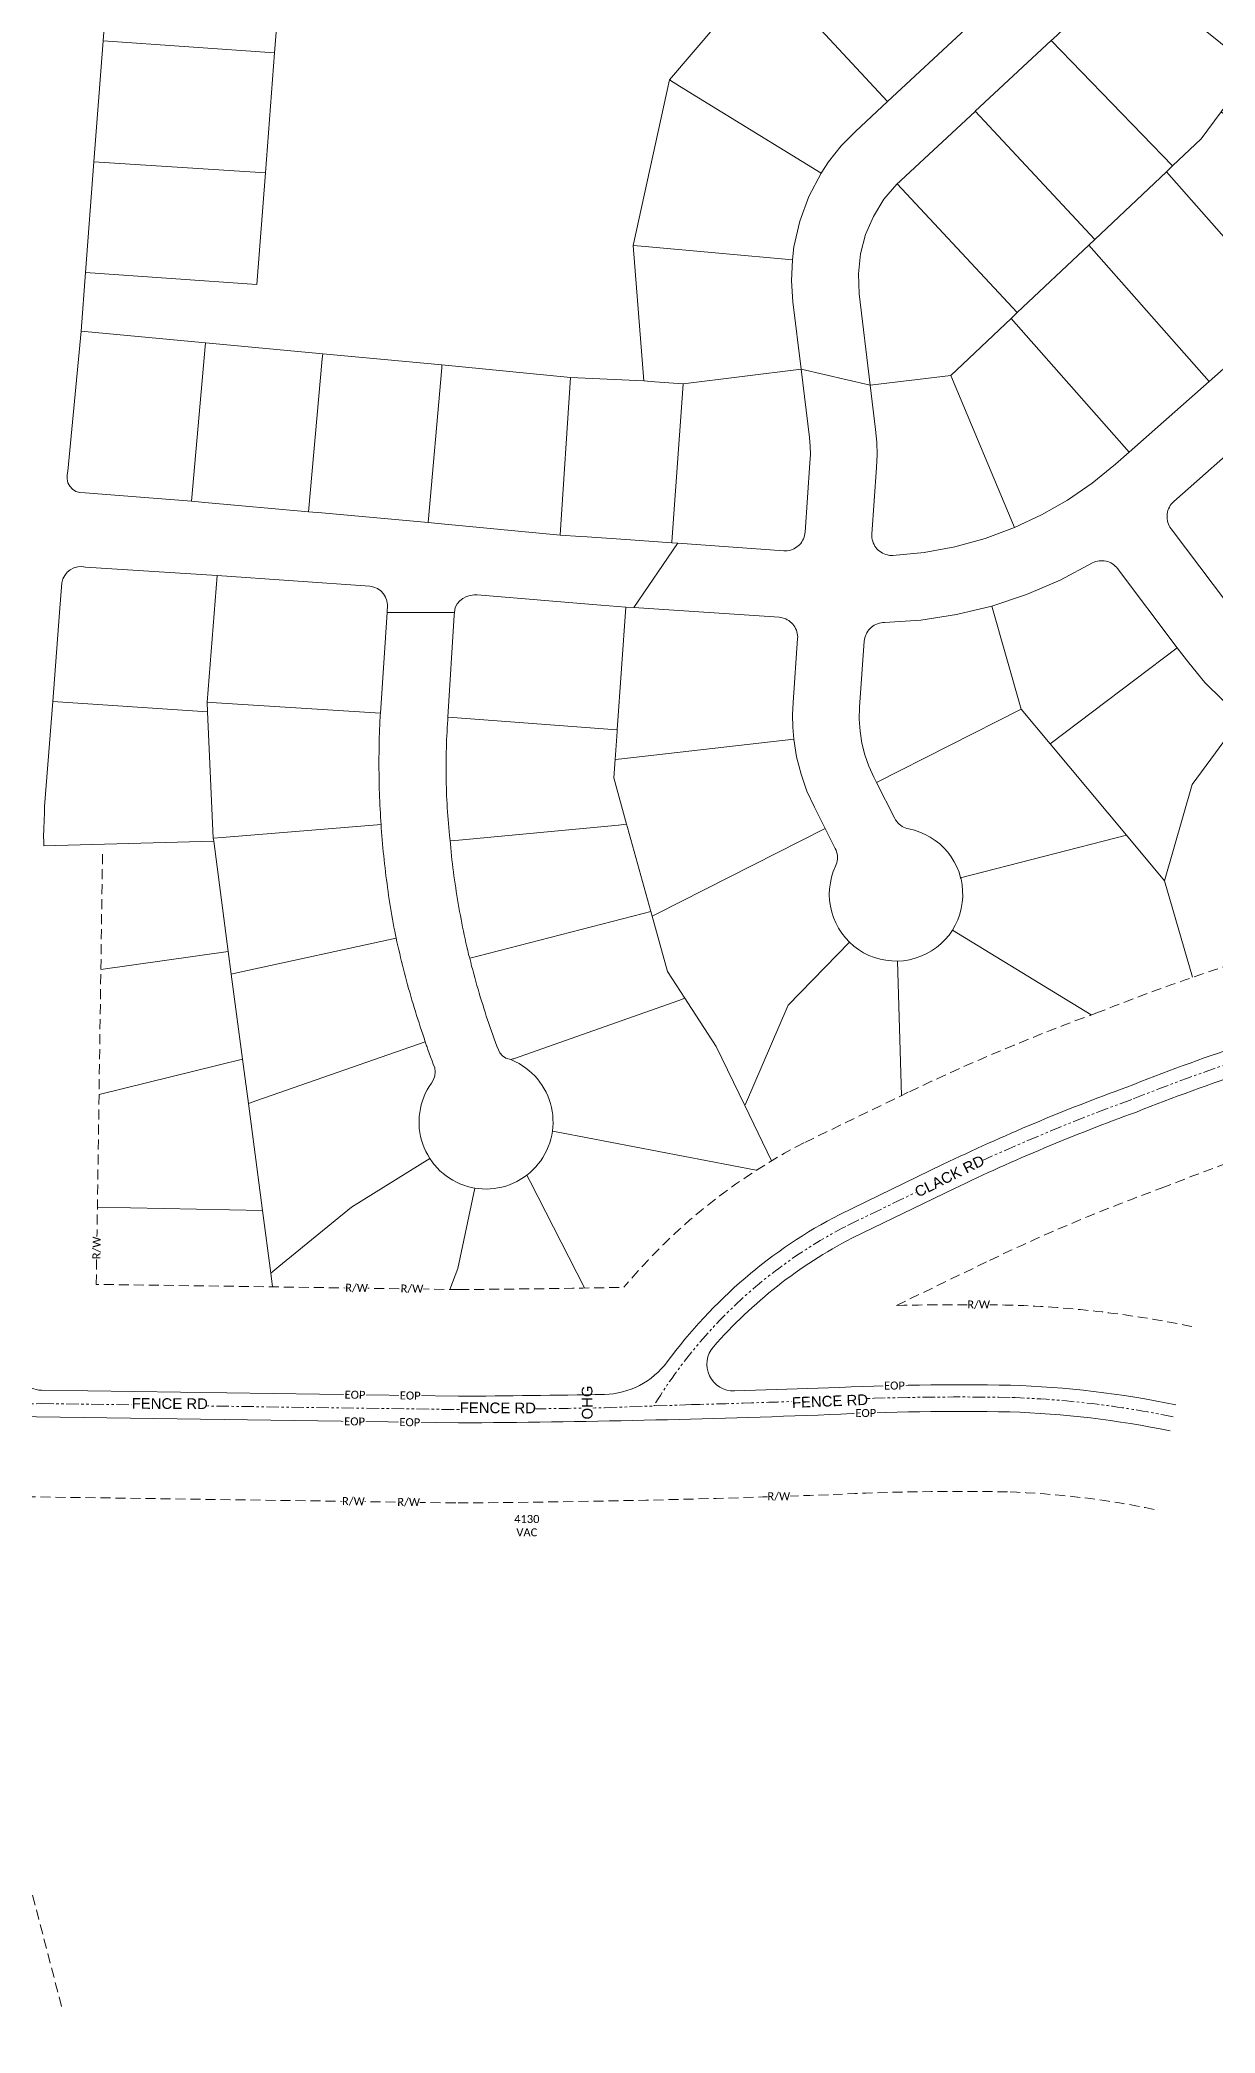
# Model space of a CAD drawing. Header units: inches. Extents: x 2378083 to 2398295, y 1463180 to 1483392.
# Drawn here: x 2387677 to 2388558, y 1468937 to 1470431 of the extents above; entities that cross this region are included whole.
import ezdxf

# ---------------------------------------------------------------- set-up
doc = ezdxf.new("R2010")
doc.units = ezdxf.units.IN
doc.header["$MEASUREMENT"] = 0
doc.linetypes.add('DASHED', pattern=[0.75, 0.5, -0.25])
doc.linetypes.add('PHANTOM2', pattern=[1.25, 0.625, -0.125, 0.125, -0.125, 0.125, -0.125])
for name, color, linetype in [('ADDRESS', 6, 'Continuous'), ('CENTER LINE', 6, 'PHANTOM2'), ('EOP', 6, 'Continuous'), ('LINE LABELS', 7, 'Continuous'), ('sc_greenville', 7, 'Continuous'), ('STREET NAMES', 250, 'Continuous')]:
    doc.layers.add(name, color=color, linetype=linetype)
doc.layers.add('ROW', color=3, linetype='DASHED', lineweight=35)
doc.styles.add('Legend', font='calibri.ttf')
doc.styles.add('PROPOSED', font='calibri.ttf')
doc.styles.get("Standard").update_dxf_attribs({"font": 'arial.ttf'})

msp = doc.modelspace()

# ---------------------------------------------------------------- linework, layer by layer
at = {"layer": 'EOP', "color": 6, "lineweight": 0}
for points in [[(2389310.2, 1470388.5, -0.047689), (2389247.6, 1470237.6, -0.026202), (2389137.8, 1470030, -0.027049), (2389080.9, 1469948.1, -0.02934), (2389012.8, 1469870, -0.020853), (2388959.8, 1469822.4, -0.069912), (2388849, 1469761.6), (2388808.1, 1469747.1), (2388662.3, 1469703.4, 0.02772), (2388491.5, 1469646.1, 0.024718), (2388353.8, 1469588.2), (2388276.3, 1469550.7, 0.114741), (2388147, 1469440.1, -0.233285), (2388099.9, 1469415.7, -0.003004), (2387990.7, 1469414.3), (2387678, 1469418.8, -0.414214), (2387658.3, 1469439.1), (2387663.8, 1469821.8)], [(2388528.1, 1469407.9, 0.042735), (2388404.2, 1469422.6, 0.016772), (2388267.9, 1469420.5), (2388197.4, 1469418.3, -0.655444), (2388181.7, 1469451.4, -0.09341), (2388285.3, 1469532.8), (2388362.4, 1469570.2, -0.024764), (2388498.6, 1469627.4, -0.027804), (2388667.9, 1469684.2), (2388814.3, 1469728.1), (2388855.9, 1469742.8, 0.070282), (2388972.2, 1469806.7, 0.021053), (2389026.9, 1469855.8, 0.029395), (2389096.7, 1469935.8, 0.02708), (2389154.9, 1470019.6, 0.026157), (2389265.5, 1470228.7, 0.047508), (2389329.3, 1470382.5, 0.088808)], [(2387635.1, 1468941.5), (2387564.6, 1469213, -0.021182), (2387531.2, 1469377.5, -0.465624), (2387551.2, 1469400.6), (2387990.7, 1469394.3, 0.007638), (2388268.8, 1469400.5, -0.016767), (2388403.7, 1469402.6, -0.042684), (2388524, 1469388.3)]]:
    msp.add_lwpolyline(points, format="xyb", dxfattribs=at)
at = {"layer": 'ROW', "color": 3, "linetype": 'DASHED', "lineweight": 0, "ltscale": 15}
for points in [[(2389270.2, 1470541.4, -0.090219), (2389252.9, 1470406.3, -0.04828), (2389193.9, 1470264.4, -0.026344), (2389086.5, 1470061.1, -0.026949), (2389033.5, 1469984.8, -0.029159), (2388970.5, 1469912.5, -0.020184), (2388922.8, 1469869.6, -0.068618), (2388828.3, 1469817.9), (2388789.4, 1469804.1), (2388645.8, 1469761.1, 0.027481), (2388470.2, 1469702.2, 0.02459), (2388327.7, 1469642.2), (2388249.4, 1469604.3, 0.100252), (2388114.6, 1469496, -0.003432), (2387991, 1469494.3), (2387719.1, 1469498.2), (2387723.8, 1469821)], [(2388540.2, 1469466.6, 0.042875), (2388405.7, 1469482.6, 0.010387), (2388318.8, 1469482.4), (2388388.5, 1469516.1, -0.024907), (2388520, 1469571.3, -0.028065), (2388684.4, 1469626.5), (2388833, 1469671), (2388876.5, 1469686.5, 0.071248), (2389009.2, 1469759.5, 0.021593), (2389069.3, 1469813.3, 0.029545), (2389144.2, 1469899, 0.027167), (2389206.2, 1469988.5, 0.026028), (2389319.3, 1470202, 0.047007)], [(2387693.1, 1468956.6), (2387622.7, 1469227.8, -0.014934), (2387598.5, 1469339.9), (2387990.4, 1469334.3, 0.007665), (2388271.4, 1469340.6, -0.016751), (2388402.1, 1469342.6, -0.042515), (2388511.9, 1469329.5)]]:
    msp.add_lwpolyline(points, format="xyb", dxfattribs=at)
at = {"layer": 'ROW', "color": 6, "lineweight": 50}
msp.add_circle((2388188.9, 1473286.1), 10106.2, dxfattribs=at)
at = {"layer": 'sc_greenville', "lineweight": 0}
for points in [[(2388370.8, 1470439.6), (2388312.2, 1470385.1), (2388225.3, 1470478.6), (2388219.6, 1470484.7), (2388278.1, 1470539.3), (2388284, 1470532.9), (2388370.8, 1470439.6)], [(2387859.6, 1470508.9), (2387852.8, 1470421.5), (2387724.3, 1470430.7), (2387731, 1470518.8), (2387859.6, 1470508.9)], [(2388312.2, 1470385.1), (2388288, 1470362.7), (2388277.4, 1470351.8), (2388268, 1470339.8), (2388262.4, 1470331.4), (2388156.2, 1470396.7), (2388148.6, 1470401.3), (2388219.6, 1470484.7), (2388225.3, 1470478.6), (2388312.2, 1470385.1)], [(2388585.9, 1470409.6), (2388562.1, 1470377.3), (2388547.3, 1470357.2), (2388525.7, 1470336.8), (2388434.8, 1470430.9), (2388436.3, 1470432.2), (2388458.5, 1470452.8), (2388474.8, 1470469.2), (2388490, 1470486.6), (2388490.1, 1470486.9), (2388585.9, 1470409.6)], [(2387852.8, 1470421.5), (2387845.9, 1470331.6), (2387717.3, 1470340), (2387724.3, 1470430.7), (2387852.8, 1470421.5)], [(2388525.7, 1470336.8), (2388521.2, 1470332.3), (2388467.4, 1470281.7), (2388377.9, 1470377.9), (2388434.8, 1470430.9), (2388525.7, 1470336.8)], [(2388262.4, 1470331.4), (2388253.2, 1470313.9), (2388246.3, 1470295.4), (2388242, 1470276.1), (2388240.8, 1470266.3), (2388130.4, 1470276.3), (2388121.5, 1470277.1), (2388148.6, 1470401.3), (2388156.2, 1470396.7), (2388262.4, 1470331.4)], [(2388467.4, 1470281.7), (2388463, 1470277.4), (2388409.3, 1470226.8), (2388319.4, 1470323.4), (2388321.3, 1470325.2), (2388322.1, 1470326), (2388377.7, 1470377.7), (2388377.9, 1470377.9), (2388467.4, 1470281.7)], [(2388673.5, 1470300.2), (2388659.4, 1470279.8), (2388646, 1470262.1), (2388631.3, 1470245.5), (2388615.3, 1470230.1), (2388613.1, 1470228.2), (2388521.2, 1470332.3), (2388525.7, 1470336.8), (2388547.3, 1470357.2), (2388562.1, 1470377.3), (2388562.3, 1470377.1), (2388673.5, 1470300.2)], [(2387845.9, 1470331.6), (2387839.4, 1470247.8), (2387711, 1470256.8), (2387717.3, 1470340), (2387845.9, 1470331.6)], [(2388613.1, 1470228.2), (2388553.2, 1470175.3), (2388463, 1470277.4), (2388467.4, 1470281.7), (2388521.2, 1470332.3), (2388613.1, 1470228.2)], [(2388409.3, 1470226.8), (2388404.7, 1470222.4), (2388359.5, 1470179.7), (2388299.2, 1470172.5), (2388290.9, 1470240.9), (2388290.3, 1470255.9), (2388291.8, 1470270.8), (2388295.6, 1470285.3), (2388301.5, 1470299), (2388309.4, 1470311.8), (2388319.2, 1470323.2), (2388319.4, 1470323.4), (2388409.3, 1470226.8)], [(2388240.8, 1470266.3), (2388240.2, 1470250.6), (2388241.2, 1470234.9), (2388247.4, 1470184.5), (2388159, 1470173.5), (2388158.7, 1470173.5), (2388137.7, 1470175), (2388129.5, 1470175.6), (2388121.5, 1470277.1), (2388130.4, 1470276.3), (2388240.8, 1470266.3)], [(2388553.2, 1470175.3), (2388493.2, 1470122.3), (2388404.7, 1470222.4), (2388409.3, 1470226.8), (2388463, 1470277.4), (2388553.2, 1470175.3)], [(2388493.2, 1470122.3), (2388482.9, 1470113.2), (2388465.5, 1470099), (2388447, 1470086.3), (2388427.5, 1470075.2), (2388407.2, 1470065.7), (2388359.5, 1470179.7), (2388404.7, 1470222.4), (2388493.2, 1470122.3)], [(2387800.9, 1470204.2), (2387790.5, 1470085.4), (2387710.7, 1470091.8), (2387706.8, 1470091.9), (2387703.9, 1470092.8), (2387701.4, 1470094.5), (2387699.4, 1470096.6), (2387697.9, 1470099.3), (2387697.2, 1470102.2), (2387697.2, 1470105.2), (2387697.9, 1470107.9), (2387707.7, 1470212.9), (2387800.9, 1470204.2)], [(2387800.5, 1470084.5), (2387790.5, 1470085.4), (2387800.9, 1470204.2), (2387888.8, 1470196), (2387888.5, 1470192.3), (2387878.2, 1470077.5), (2387800.5, 1470084.5)], [(2387888.2, 1470076.6), (2387878.2, 1470077.5), (2387888.5, 1470192.3), (2387888.8, 1470196), (2387978.2, 1470187.6), (2387978, 1470185.5), (2387967.9, 1470069.4), (2387888.2, 1470076.6)], [(2388074.6, 1470178.1), (2388066.7, 1470060.3), (2388066.7, 1470060), (2387977.9, 1470068.4), (2387967.9, 1470069.4), (2387978, 1470185.5), (2387978.2, 1470187.6), (2388074.6, 1470178.1)], [(2388129.5, 1470175.6), (2388137.7, 1470175), (2388158.7, 1470173.5), (2388159, 1470173.5), (2388159, 1470173.1), (2388150.5, 1470054.9), (2388150.4, 1470054.2), (2388119.6, 1470056.4), (2388086.9, 1470058.6), (2388081.9, 1470059), (2388066.7, 1470060), (2388066.7, 1470060.3), (2388074.6, 1470178.1), (2388129.5, 1470175.6)], [(2388237, 1470048.3), (2388235.7, 1470048.3), (2388234.3, 1470048.3), (2388154.9, 1470053.9), (2388150.4, 1470054.2), (2388150.5, 1470054.9), (2388159, 1470173.1), (2388159, 1470173.5), (2388247.4, 1470184.5), (2388253.6, 1470133.1), (2388254.1, 1470126.8), (2388254.3, 1470120.5), (2388254, 1470114.2), (2388250.4, 1470062.2), (2388250.2, 1470060.9), (2388250, 1470059.6), (2388249.6, 1470058.4), (2388249.1, 1470057.1), (2388248.5, 1470056), (2388247.8, 1470054.9), (2388247.1, 1470053.8), (2388246.2, 1470052.8), (2388245.2, 1470051.9), (2388244.2, 1470051.1), (2388243.1, 1470050.4), (2388242, 1470049.8), (2388240.8, 1470049.2), (2388239.5, 1470048.8), (2388238.3, 1470048.5), (2388237, 1470048.3)], [(2388407.2, 1470065.7), (2388385.2, 1470057.5), (2388362.6, 1470051.3), (2388339.5, 1470047), (2388316.2, 1470044.8), (2388314.8, 1470044.7), (2388313.5, 1470044.8), (2388312.2, 1470045.1), (2388310.9, 1470045.4), (2388309.6, 1470045.9), (2388308.4, 1470046.4), (2388307.3, 1470047.1), (2388306.2, 1470047.9), (2388305.1, 1470048.7), (2388304.2, 1470049.7), (2388303.4, 1470050.7), (2388302.6, 1470051.8), (2388302, 1470053), (2388301.4, 1470054.2), (2388301, 1470055.5), (2388300.6, 1470056.8), (2388300.4, 1470058.1), (2388300.4, 1470059.5), (2388300.4, 1470060.8), (2388303.9, 1470110.6), (2388304.3, 1470120.1), (2388304.1, 1470129.6), (2388303.2, 1470139.1), (2388299.2, 1470172.5), (2388359.5, 1470179.7), (2388407.2, 1470065.7)], [(2387809.6, 1470029.6), (2387802.3, 1469934.8), (2387802.5, 1469927.6), (2387686.5, 1469935.2), (2387691.6, 1470001.9), (2387693.4, 1470024.2), (2387694.1, 1470027.1), (2387695.5, 1470029.7), (2387697.3, 1470032.1), (2387699.6, 1470034), (2387702.3, 1470035.4), (2387705.2, 1470036.2), (2387708.1, 1470036.4), (2387711.1, 1470036), (2387809.6, 1470029.6)], [(2387937, 1470001.9), (2387932, 1469926.4), (2387809.2, 1469934.3), (2387802.3, 1469934.8), (2387809.6, 1470029.6), (2387924.1, 1470021.6), (2387927.1, 1470021), (2387929.8, 1470019.9), (2387932.3, 1470018.2), (2387934.3, 1470016), (2387935.9, 1470013.4), (2387936.9, 1470010.6), (2387937.3, 1470007.6), (2387937, 1470001.9)], [(2388529.3, 1469975.5), (2388434, 1469903.6), (2388412.3, 1469929.6), (2388390.3, 1470006.8), (2388416.3, 1470015.5), (2388441.5, 1470026.3), (2388465.7, 1470039.2), (2388466.9, 1470039.7), (2388468.1, 1470040.2), (2388469.4, 1470040.5), (2388470.7, 1470040.7), (2388472, 1470040.8), (2388473.3, 1470040.8), (2388474.6, 1470040.7), (2388475.9, 1470040.4), (2388477.2, 1470040.1), (2388478.4, 1470039.6), (2388479.6, 1470039.1), (2388480.7, 1470038.4), (2388481.8, 1470037.7), (2388482.8, 1470036.8), (2388483.7, 1470035.9), (2388484.5, 1470034.9), (2388529.3, 1469975.5)], [(2387987.4, 1470000), (2387987.5, 1470001.9), (2387988.1, 1470005.8), (2387989.6, 1470008.4), (2387991.6, 1470010.7), (2387993.9, 1470012.5), (2387996.6, 1470013.9), (2387999.4, 1470014.8), (2388002.4, 1470015.2), (2388004.5, 1470015.1), (2388097.3, 1470007.4), (2388116.1, 1470006), (2388109.6, 1469914), (2388102.6, 1469914.6), (2387989.6, 1469923.1), (2387982.7, 1469923.6), (2387987.4, 1470000)], [(2387984.3, 1469830.7), (2387984.5, 1469828.4), (2387984.8, 1469825.4), (2387985.1, 1469822.4), (2387985.4, 1469819.4), (2387985.7, 1469816.4), (2387986.1, 1469813.5), (2387986.4, 1469810.5), (2387986.8, 1469807.5), (2387987.2, 1469804.5), (2387987.6, 1469801.6), (2387988, 1469798.6), (2387988.5, 1469795.6), (2387988.9, 1469792.7), (2387989.4, 1469789.7), (2387989.9, 1469786.7), (2387990.4, 1469783.8), (2387990.9, 1469780.8), (2387991.4, 1469777.9), (2387992, 1469774.9), (2387992.5, 1469772), (2387993.1, 1469769), (2387993.7, 1469766.1), (2387994.3, 1469763.1), (2387994.9, 1469760.2), (2387995.5, 1469757.3), (2387996.2, 1469754.4), (2387996.9, 1469751.4), (2387997.5, 1469748.5), (2387998.2, 1469745.6), (2387999, 1469742.7), (2387999.7, 1469739.8), (2388000.4, 1469736.9), (2388001.2, 1469734), (2388002, 1469731.1), (2388002.7, 1469728.2), (2388003.5, 1469725.3), (2388004.4, 1469722.4), (2388005.2, 1469719.5), (2388006, 1469716.6), (2388006.9, 1469713.7), (2388007.8, 1469710.9), (2388008.7, 1469708), (2388009.6, 1469705.2), (2388010.5, 1469702.3), (2388011.4, 1469699.4), (2388012.4, 1469696.6), (2388013.3, 1469693.8), (2388014.3, 1469690.9), (2388015.3, 1469688.1), (2388016.3, 1469685.3), (2388017.3, 1469682.4), (2388018.4, 1469679.6), (2388019.4, 1469676.8), (2388020.5, 1469674), (2388021.6, 1469671.9), (2388023.5, 1469669.6), (2388026, 1469667.9), (2388029.7, 1469666.7), (2388033.3, 1469665.1), (2388036, 1469663.7), (2388038.5, 1469662.1), (2388041, 1469660.4), (2388043.4, 1469658.6), (2388045.6, 1469656.6), (2388047.7, 1469654.5), (2388049.7, 1469652.2), (2388051.6, 1469649.9), (2388053.3, 1469647.4), (2388054.9, 1469644.8), (2388056.3, 1469642.2), (2388057.5, 1469639.5), (2388058.6, 1469636.7), (2388059.5, 1469633.8), (2388060.3, 1469630.9), (2388060.8, 1469628), (2388061.2, 1469625), (2388061.4, 1469622), (2388061.5, 1469619), (2388061.3, 1469616), (2388061, 1469613), (2388060.5, 1469610.1), (2388059.8, 1469607.1), (2388059, 1469604.3), (2388057.9, 1469601.4), (2388056.7, 1469598.7), (2388055.4, 1469596), (2388053.9, 1469593.4), (2388052.2, 1469590.9), (2388050.4, 1469588.5), (2388048.5, 1469586.2), (2388046.4, 1469584.1), (2388044.2, 1469582), (2388041.9, 1469580.1), (2388039.4, 1469578.4), (2388036.9, 1469576.8), (2388034.3, 1469575.3), (2388031.6, 1469574), (2388028.8, 1469572.9), (2388026, 1469571.9), (2388023.1, 1469571.1), (2388020.1, 1469570.5), (2388017.2, 1469570.1), (2388014.2, 1469569.8), (2388011.2, 1469569.7), (2388008.2, 1469569.8), (2388005.2, 1469570.1), (2388002.7, 1469570.4), (2388001.3, 1469570.7), (2388000.3, 1469570.9), (2387997.4, 1469571.6), (2387994.5, 1469572.5), (2387991.7, 1469573.6), (2387989, 1469574.9), (2387986.3, 1469576.3), (2387983.8, 1469577.8), (2387981.3, 1469579.6), (2387979, 1469581.4), (2387976.7, 1469583.4), (2387974.6, 1469585.5), (2387972.6, 1469587.8), (2387972.1, 1469588.4), (2387970.8, 1469590.1), (2387969.1, 1469592.6), (2387967.5, 1469595.2), (2387966.1, 1469597.8), (2387964.9, 1469600.5), (2387963.8, 1469603.3), (2387962.9, 1469606.2), (2387962.1, 1469609.1), (2387961.6, 1469612.1), (2387961.2, 1469615), (2387961, 1469618), (2387961, 1469621), (2387961.1, 1469624), (2387961.5, 1469627), (2387962, 1469630), (2387962.7, 1469632.9), (2387963.5, 1469635.8), (2387964.5, 1469638.6), (2387965.7, 1469641.3), (2387967.1, 1469644), (2387968.6, 1469646.6), (2387970.3, 1469649.1), (2387971.9, 1469651.8), (2387972.9, 1469654.6), (2387973.2, 1469657.6), (2387972.8, 1469660.5), (2387971.7, 1469663.3), (2387970.8, 1469665.8), (2387969.7, 1469668.7), (2387968.7, 1469671.5), (2387967.7, 1469674.3), (2387967, 1469676.2), (2387966.7, 1469677.1), (2387965.7, 1469680), (2387964.8, 1469682.8), (2387963.8, 1469685.7), (2387962.8, 1469688.5), (2387961.9, 1469691.3), (2387961, 1469694.2), (2387960.1, 1469697.1), (2387959.2, 1469699.9), (2387958.3, 1469702.8), (2387957.4, 1469705.7), (2387956.5, 1469708.5), (2387955.7, 1469711.4), (2387954.9, 1469714.3), (2387954, 1469717.2), (2387953.2, 1469720.1), (2387952.4, 1469722.9), (2387951.6, 1469725.8), (2387950.8, 1469728.7), (2387950.1, 1469731.6), (2387949.3, 1469734.5), (2387948.6, 1469737.5), (2387947.9, 1469740.4), (2387947.2, 1469743.3), (2387946.5, 1469746.2), (2387945.8, 1469749.1), (2387945.1, 1469752), (2387944.4, 1469755), (2387943.8, 1469757.9), (2387943.3, 1469760.2), (2387942.8, 1469763.1), (2387942.2, 1469766.1), (2387941.7, 1469769), (2387941.1, 1469772), (2387940.6, 1469774.9), (2387940.1, 1469777.9), (2387939.6, 1469780.9), (2387939.2, 1469783.8), (2387938.7, 1469786.8), (2387938.2, 1469789.8), (2387937.8, 1469792.7), (2387937.4, 1469795.7), (2387937, 1469798.7), (2387936.6, 1469801.6), (2387936.2, 1469804.6), (2387935.8, 1469807.6), (2387935.5, 1469810.6), (2387935.1, 1469813.6), (2387934.8, 1469816.5), (2387934.5, 1469819.5), (2387934.2, 1469822.5), (2387933.9, 1469825.5), (2387933.6, 1469828.5), (2387933.4, 1469831.5), (2387933.1, 1469834.5), (2387932.9, 1469837.4), (2387932.7, 1469840.4), (2387932.5, 1469842.9), (2387932.3, 1469845.4), (2387932.1, 1469848.4), (2387932, 1469851.4), (2387931.8, 1469854.4), (2387931.6, 1469857.4), (2387931.5, 1469860.4), (2387931.4, 1469863.4), (2387931.3, 1469866.4), (2387931.2, 1469869.4), (2387931.1, 1469872.4), (2387931.1, 1469875.4), (2387931, 1469878.4), (2387931, 1469881.4), (2387930.9, 1469884.4), (2387930.9, 1469887.4), (2387930.9, 1469890.4), (2387930.9, 1469893.4), (2387931, 1469896.4), (2387931, 1469899.4), (2387931.1, 1469902.4), (2387931.1, 1469905.4), (2387931.2, 1469908.4), (2387931.3, 1469911.4), (2387931.4, 1469914.4), (2387931.5, 1469917.4), (2387931.7, 1469920.4), (2387931.8, 1469923.4), (2387931.9, 1469925), (2387932, 1469926.4), (2387937, 1470001.9), (2387943.9, 1470001.9), (2387987.5, 1470001.9), (2387987.4, 1470000), (2387982.7, 1469923.6), (2387982.6, 1469921.6), (2387982.4, 1469918.6), (2387982.2, 1469915.6), (2387982, 1469912.6), (2387981.9, 1469909.6), (2387981.7, 1469906.6), (2387981.6, 1469903.6), (2387981.5, 1469900.6), (2387981.4, 1469897.6), (2387981.4, 1469894.6), (2387981.3, 1469891.6), (2387981.3, 1469888.6), (2387981.3, 1469885.6), (2387981.3, 1469882.6), (2387981.3, 1469879.6), (2387981.4, 1469876.6), (2387981.4, 1469873.6), (2387981.5, 1469870.6), (2387981.6, 1469867.6), (2387981.7, 1469864.6), (2387981.8, 1469861.6), (2387982, 1469858.6), (2387982.2, 1469855.6), (2387982.4, 1469852.6), (2387982.6, 1469849.6), (2387982.8, 1469846.7), (2387983, 1469843.7), (2387983.3, 1469840.7), (2387983.5, 1469837.7), (2387983.8, 1469834.7), (2387984.3, 1469830.7)], [(2388122.1, 1470005.8), (2388230.8, 1469998.4), (2388232.1, 1469998.3), (2388233.4, 1469998), (2388234.7, 1469997.6), (2388235.9, 1469997.2), (2388237, 1469996.6), (2388238.2, 1469995.9), (2388239.2, 1469995.1), (2388240.2, 1469994.2), (2388241.1, 1469993.3), (2388241.9, 1469992.3), (2388242.6, 1469991.2), (2388243.2, 1469990), (2388243.8, 1469988.8), (2388244.2, 1469987.6), (2388244.5, 1469986.3), (2388244.7, 1469985), (2388244.8, 1469983.7), (2388244.7, 1469982.4), (2388241.3, 1469934.5), (2388241, 1469925.3), (2388241.2, 1469916.1), (2388241.9, 1469907), (2388112.9, 1469892.3), (2388108, 1469891.8), (2388109.5, 1469912.7), (2388109.6, 1469914), (2388116.1, 1470006), (2388122.1, 1470005.8)], [(2388412.3, 1469929.6), (2388303.9, 1469874.4), (2388301.8, 1469878.5), (2388298.1, 1469886.8), (2388295.1, 1469895.3), (2388292.9, 1469904), (2388291.5, 1469912.9), (2388290.9, 1469921.9), (2388291.2, 1469931), (2388294.7, 1469980.5), (2388294.8, 1469981.8), (2388295.1, 1469983.1), (2388295.5, 1469984.4), (2388296, 1469985.6), (2388296.6, 1469986.8), (2388297.3, 1469988), (2388298.1, 1469989), (2388299, 1469990), (2388300, 1469990.9), (2388301.1, 1469991.7), (2388302.2, 1469992.4), (2388303.4, 1469993.1), (2388304.7, 1469993.6), (2388306, 1469993.9), (2388307.3, 1469994.2), (2388308.6, 1469994.4), (2388309.9, 1469994.4), (2388337.1, 1469996.3), (2388363.9, 1470000.5), (2388390.3, 1470006.8), (2388412.3, 1469929.6)], [(2388578.2, 1469924.2), (2388540.5, 1469872.9), (2388519.6, 1469800.8), (2388491.2, 1469835), (2388434, 1469903.6), (2388529.3, 1469975.5), (2388537.9, 1469964.2), (2388550, 1469949.6), (2388563.5, 1469936.2), (2388578.2, 1469924.2)], [(2387802.5, 1469927.6), (2387806.8, 1469832.7), (2387807.1, 1469830.4), (2387679.8, 1469826.9), (2387679.8, 1469829), (2387679.6, 1469835.2), (2387679.7, 1469838.6), (2387679.9, 1469841.6), (2387680, 1469844.6), (2387680.1, 1469847.6), (2387680.3, 1469850.6), (2387680.4, 1469853.6), (2387680.4, 1469856.5), (2387686.5, 1469935.2), (2387802.5, 1469927.6)], [(2387809.2, 1469934.3), (2387932, 1469926.4), (2387931.9, 1469925), (2387931.8, 1469923.4), (2387931.7, 1469920.4), (2387931.5, 1469917.4), (2387931.4, 1469914.4), (2387931.3, 1469911.4), (2387931.2, 1469908.4), (2387931.1, 1469905.4), (2387931.1, 1469902.4), (2387931, 1469899.4), (2387931, 1469896.4), (2387930.9, 1469893.4), (2387930.9, 1469890.4), (2387930.9, 1469887.4), (2387930.9, 1469884.4), (2387931, 1469881.4), (2387931, 1469878.4), (2387931.1, 1469875.4), (2387931.1, 1469872.4), (2387931.2, 1469869.4), (2387931.3, 1469866.4), (2387931.4, 1469863.4), (2387931.5, 1469860.4), (2387931.6, 1469857.4), (2387931.8, 1469854.4), (2387932, 1469851.4), (2387932.1, 1469848.4), (2387932.3, 1469845.4), (2387932.5, 1469842.9), (2387813.5, 1469833.2), (2387806.8, 1469832.7), (2387802.5, 1469927.6), (2387802.3, 1469934.8), (2387809.2, 1469934.3)], [(2387989.6, 1469923.1), (2388102.6, 1469914.6), (2388109.6, 1469914), (2388109.5, 1469912.7), (2388108, 1469891.8), (2388107, 1469878), (2388116.6, 1469843.2), (2388110.5, 1469842.6), (2387990.8, 1469831.3), (2387984.3, 1469830.7), (2387983.8, 1469834.7), (2387983.5, 1469837.7), (2387983.3, 1469840.7), (2387983, 1469843.7), (2387982.8, 1469846.7), (2387982.6, 1469849.6), (2387982.4, 1469852.6), (2387982.2, 1469855.6), (2387982, 1469858.6), (2387981.8, 1469861.6), (2387981.7, 1469864.6), (2387981.6, 1469867.6), (2387981.5, 1469870.6), (2387981.4, 1469873.6), (2387981.4, 1469876.6), (2387981.3, 1469879.6), (2387981.3, 1469882.6), (2387981.3, 1469885.6), (2387981.3, 1469888.6), (2387981.3, 1469891.6), (2387981.4, 1469894.6), (2387981.4, 1469897.6), (2387981.5, 1469900.6), (2387981.6, 1469903.6), (2387981.7, 1469906.6), (2387981.9, 1469909.6), (2387982, 1469912.6), (2387982.2, 1469915.6), (2387982.4, 1469918.6), (2387982.6, 1469921.6), (2387982.7, 1469923.6), (2387989.6, 1469923.1)], [(2388434, 1469903.6), (2388491.2, 1469835), (2388366.9, 1469803.1), (2388365.7, 1469807.2), (2388364.1, 1469811.2), (2388362.1, 1469815.1), (2388359.8, 1469818.8), (2388357.2, 1469822.3), (2388354.3, 1469825.5), (2388351.2, 1469828.5), (2388347.8, 1469831.1), (2388344.2, 1469833.5), (2388340.3, 1469835.6), (2388336.4, 1469837.3), (2388332.3, 1469838.7), (2388328, 1469839.7), (2388326.7, 1469840), (2388325.4, 1469840.4), (2388324.2, 1469841), (2388323, 1469841.6), (2388321.9, 1469842.4), (2388320.8, 1469843.3), (2388319.9, 1469844.2), (2388319, 1469845.3), (2388318.2, 1469846.4), (2388317.5, 1469847.6), (2388303.9, 1469874.4), (2388412.3, 1469929.6), (2388434, 1469903.6)], [(2388265.4, 1469839.9), (2388138.6, 1469775.8), (2388135.7, 1469774.3), (2388134.7, 1469777.7), (2388117.3, 1469840.7), (2388116.6, 1469843.2), (2388107, 1469878), (2388108, 1469891.8), (2388112.9, 1469892.3), (2388241.9, 1469907), (2388244, 1469893.7), (2388247.3, 1469880.7), (2388251.7, 1469868.1), (2388257.3, 1469855.9), (2388265.4, 1469839.9)], [(2387943.8, 1469757.9), (2387826.7, 1469732.2), (2387820.3, 1469730.8), (2387818, 1469747.8), (2387807.1, 1469830.4), (2387806.8, 1469832.7), (2387813.5, 1469833.2), (2387932.5, 1469842.9), (2387932.7, 1469840.4), (2387932.9, 1469837.4), (2387933.1, 1469834.5), (2387933.4, 1469831.5), (2387933.6, 1469828.5), (2387933.9, 1469825.5), (2387934.2, 1469822.5), (2387934.5, 1469819.5), (2387934.8, 1469816.5), (2387935.1, 1469813.6), (2387935.5, 1469810.6), (2387935.8, 1469807.6), (2387936.2, 1469804.6), (2387936.6, 1469801.6), (2387937, 1469798.7), (2387937.4, 1469795.7), (2387937.8, 1469792.7), (2387938.2, 1469789.8), (2387938.7, 1469786.8), (2387939.2, 1469783.8), (2387939.6, 1469780.9), (2387940.1, 1469777.9), (2387940.6, 1469774.9), (2387941.1, 1469772), (2387941.7, 1469769), (2387942.2, 1469766.1), (2387942.8, 1469763.1), (2387943.3, 1469760.2), (2387943.8, 1469757.9)], [(2388134.7, 1469777.7), (2388128.9, 1469776.2), (2388005, 1469744.2), (2387999, 1469742.7), (2387998.2, 1469745.6), (2387997.5, 1469748.5), (2387996.9, 1469751.4), (2387996.2, 1469754.4), (2387995.5, 1469757.3), (2387994.9, 1469760.2), (2387994.3, 1469763.1), (2387993.7, 1469766.1), (2387993.1, 1469769), (2387992.5, 1469772), (2387992, 1469774.9), (2387991.4, 1469777.9), (2387990.9, 1469780.8), (2387990.4, 1469783.8), (2387989.9, 1469786.7), (2387989.4, 1469789.7), (2387988.9, 1469792.7), (2387988.5, 1469795.6), (2387988, 1469798.6), (2387987.6, 1469801.6), (2387987.2, 1469804.5), (2387986.8, 1469807.5), (2387986.4, 1469810.5), (2387986.1, 1469813.5), (2387985.7, 1469816.4), (2387985.4, 1469819.4), (2387985.1, 1469822.4), (2387984.8, 1469825.4), (2387984.5, 1469828.4), (2387984.3, 1469830.7), (2387990.8, 1469831.3), (2388110.5, 1469842.6), (2388116.6, 1469843.2), (2388117.3, 1469840.7), (2388134.7, 1469777.7)], [(2388283.5, 1469754.9), (2388237.6, 1469707.6), (2388205.6, 1469633.2), (2388205.2, 1469632.2), (2388183.7, 1469676.6), (2388162.5, 1469709.3), (2388160.2, 1469712.7), (2388147.2, 1469732.7), (2388135.7, 1469774.3), (2388138.6, 1469775.8), (2388265.4, 1469839.9), (2388273, 1469824.9), (2388273.6, 1469823.7), (2388274, 1469822.4), (2388274.3, 1469821.1), (2388274.6, 1469819.7), (2388274.6, 1469818.4), (2388274.6, 1469817), (2388274.4, 1469815.7), (2388274.1, 1469814.3), (2388273.7, 1469813), (2388273.2, 1469811.8), (2388271.5, 1469807.7), (2388270.2, 1469803.5), (2388269.3, 1469799.2), (2388268.7, 1469794.8), (2388268.5, 1469790.4), (2388268.7, 1469786.1), (2388269.3, 1469781.7), (2388270.3, 1469777.4), (2388271.6, 1469773.2), (2388273.3, 1469769.2), (2388275.4, 1469765.3), (2388277.8, 1469761.6), (2388280.5, 1469758.1), (2388283.5, 1469754.9)], [(2388135.7, 1469774.3), (2388147.2, 1469732.7), (2388160.2, 1469712.7), (2388155.6, 1469711.1), (2388031.8, 1469667.4), (2388031.2, 1469667.2), (2388029.7, 1469666.7), (2388026, 1469667.9), (2388023.5, 1469669.6), (2388021.6, 1469671.9), (2388020.5, 1469674), (2388019.4, 1469676.8), (2388018.4, 1469679.6), (2388017.3, 1469682.4), (2388016.3, 1469685.3), (2388015.3, 1469688.1), (2388014.3, 1469690.9), (2388013.3, 1469693.8), (2388012.4, 1469696.6), (2388011.4, 1469699.4), (2388010.5, 1469702.3), (2388009.6, 1469705.2), (2388008.7, 1469708), (2388007.8, 1469710.9), (2388006.9, 1469713.7), (2388006, 1469716.6), (2388005.2, 1469719.5), (2388004.4, 1469722.4), (2388003.5, 1469725.3), (2388002.7, 1469728.2), (2388002, 1469731.1), (2388001.2, 1469734), (2388000.4, 1469736.9), (2387999.7, 1469739.8), (2387999, 1469742.7), (2388005, 1469744.2), (2388128.9, 1469776.2), (2388134.7, 1469777.7), (2388135.7, 1469774.3)], [(2387965.7, 1469680), (2387839.4, 1469636), (2387833.1, 1469633.8), (2387828.7, 1469667.1), (2387820.3, 1469730.8), (2387826.7, 1469732.2), (2387943.8, 1469757.9), (2387944.4, 1469755), (2387945.1, 1469752), (2387945.8, 1469749.1), (2387946.5, 1469746.2), (2387947.2, 1469743.3), (2387947.9, 1469740.4), (2387948.6, 1469737.5), (2387949.3, 1469734.5), (2387950.1, 1469731.6), (2387950.8, 1469728.7), (2387951.6, 1469725.8), (2387952.4, 1469722.9), (2387953.2, 1469720.1), (2387954, 1469717.2), (2387954.9, 1469714.3), (2387955.7, 1469711.4), (2387956.5, 1469708.5), (2387957.4, 1469705.7), (2387958.3, 1469702.8), (2387959.2, 1469699.9), (2387960.1, 1469697.1), (2387961, 1469694.2), (2387961.9, 1469691.3), (2387962.8, 1469688.5), (2387963.8, 1469685.7), (2387964.8, 1469682.8), (2387965.7, 1469680)], [(2387969.1, 1469592.6), (2387910.5, 1469556.2), (2387855.9, 1469511.5), (2387850, 1469506.6), (2387843.7, 1469553.6), (2387833.1, 1469633.8), (2387839.4, 1469636), (2387965.7, 1469680), (2387966.7, 1469677.1), (2387967, 1469676.2), (2387967.7, 1469674.3), (2387968.7, 1469671.5), (2387969.7, 1469668.7), (2387970.8, 1469665.8), (2387971.7, 1469663.3), (2387972.8, 1469660.5), (2387973.2, 1469657.6), (2387972.9, 1469654.6), (2387971.9, 1469651.8), (2387970.3, 1469649.1), (2387968.6, 1469646.6), (2387967.1, 1469644), (2387965.7, 1469641.3), (2387964.5, 1469638.6), (2387963.5, 1469635.8), (2387962.7, 1469632.9), (2387962, 1469630), (2387961.5, 1469627), (2387961.1, 1469624), (2387961, 1469621), (2387961, 1469618), (2387961.2, 1469615), (2387961.6, 1469612.1), (2387962.1, 1469609.1), (2387962.9, 1469606.2), (2387963.8, 1469603.3), (2387964.9, 1469600.5), (2387966.1, 1469597.8), (2387967.5, 1469595.2), (2387969.1, 1469592.6)]]:
    msp.add_lwpolyline(points, close=True, dxfattribs=at)
for points in [[(2388219.6, 1470484.7), (2388148.6, 1470401.3), (2388121.5, 1470277.1), (2388129.5, 1470175.6), (2388074.6, 1470178.1), (2387978.2, 1470187.6), (2387888.8, 1470196), (2387800.9, 1470204.2), (2387707.7, 1470212.9), (2387711, 1470256.8), (2387839.4, 1470247.8), (2387845.9, 1470331.6), (2387852.8, 1470421.5), (2387859.6, 1470508.9)], [(2388436.3, 1470432.2), (2388434.8, 1470430.9), (2388377.9, 1470377.9), (2388377.7, 1470377.7), (2388322.1, 1470326), (2388321.3, 1470325.2), (2388319.4, 1470323.4), (2388319.2, 1470323.2), (2388309.4, 1470311.8), (2388301.5, 1470299), (2388295.6, 1470285.3), (2388291.8, 1470270.8), (2388290.3, 1470255.9), (2388290.9, 1470240.9), (2388299.2, 1470172.5), (2388247.4, 1470184.5), (2388241.2, 1470234.9), (2388240.2, 1470250.6), (2388240.8, 1470266.3), (2388242, 1470276.1), (2388246.3, 1470295.4), (2388253.2, 1470313.9), (2388262.4, 1470331.4), (2388268, 1470339.8), (2388277.4, 1470351.8), (2388288, 1470362.7), (2388312.2, 1470385.1), (2388370.8, 1470439.6)], [(2388563.5, 1469936.2), (2388550, 1469949.6), (2388537.9, 1469964.2), (2388529.3, 1469975.5), (2388484.5, 1470034.9), (2388483.7, 1470035.9), (2388482.8, 1470036.8), (2388481.8, 1470037.7), (2388480.7, 1470038.4), (2388479.6, 1470039.1), (2388478.4, 1470039.6), (2388477.2, 1470040.1), (2388475.9, 1470040.4), (2388474.6, 1470040.7), (2388473.3, 1470040.8), (2388472, 1470040.8), (2388470.7, 1470040.7), (2388469.4, 1470040.5), (2388468.1, 1470040.2), (2388466.9, 1470039.7), (2388465.7, 1470039.2), (2388441.5, 1470026.3), (2388416.3, 1470015.5), (2388390.3, 1470006.8), (2388363.9, 1470000.5), (2388337.1, 1469996.3), (2388309.9, 1469994.4), (2388308.6, 1469994.4), (2388307.3, 1469994.2), (2388306, 1469993.9), (2388304.7, 1469993.6), (2388303.4, 1469993.1), (2388302.2, 1469992.4), (2388301.1, 1469991.7), (2388300, 1469990.9), (2388299, 1469990), (2388298.1, 1469989), (2388297.3, 1469988), (2388296.6, 1469986.8), (2388296, 1469985.6), (2388295.5, 1469984.4), (2388295.1, 1469983.1), (2388294.8, 1469981.8), (2388294.7, 1469980.5), (2388291.2, 1469931), (2388290.9, 1469921.9), (2388291.5, 1469912.9), (2388292.9, 1469904), (2388295.1, 1469895.3), (2388298.1, 1469886.8), (2388301.8, 1469878.5), (2388303.9, 1469874.4), (2388317.5, 1469847.6), (2388318.2, 1469846.4), (2388319, 1469845.3), (2388319.9, 1469844.2), (2388320.8, 1469843.3), (2388321.9, 1469842.4), (2388323, 1469841.6), (2388324.2, 1469841), (2388325.4, 1469840.4), (2388326.7, 1469840), (2388328, 1469839.7), (2388332.3, 1469838.7), (2388336.4, 1469837.3), (2388340.3, 1469835.6), (2388344.2, 1469833.5), (2388347.8, 1469831.1), (2388351.2, 1469828.5), (2388354.3, 1469825.5), (2388357.2, 1469822.3), (2388359.8, 1469818.8), (2388362.1, 1469815.1), (2388364.1, 1469811.2), (2388365.7, 1469807.2), (2388366.9, 1469803.1), (2388367, 1469802.8), (2388367.1, 1469802.5), (2388367.2, 1469802.2), (2388368, 1469797.8), (2388368.4, 1469793.4), (2388368.5, 1469788.9), (2388368.1, 1469784.5), (2388367.4, 1469780.1), (2388366.3, 1469775.8), (2388364.8, 1469771.6), (2388362.9, 1469767.6), (2388360.7, 1469763.8), (2388358.2, 1469760.1), (2388355.3, 1469756.7), (2388352.1, 1469753.6), (2388348.7, 1469750.7), (2388345, 1469748.2), (2388341.2, 1469746), (2388337.1, 1469744.2), (2388332.9, 1469742.7), (2388328.6, 1469741.6), (2388324.2, 1469740.9), (2388319.7, 1469740.6), (2388315.3, 1469740.7), (2388310.9, 1469741.2), (2388306.5, 1469742.1), (2388302.3, 1469743.3), (2388298.1, 1469744.9), (2388294.2, 1469746.9), (2388290.4, 1469749.3), (2388286.8, 1469751.9), (2388283.5, 1469754.9), (2388280.5, 1469758.1), (2388277.8, 1469761.6), (2388275.4, 1469765.3), (2388273.3, 1469769.2), (2388271.6, 1469773.2), (2388270.3, 1469777.4), (2388269.3, 1469781.7), (2388268.7, 1469786.1), (2388268.5, 1469790.4), (2388268.7, 1469794.8), (2388269.3, 1469799.2), (2388270.2, 1469803.5), (2388271.5, 1469807.7), (2388273.2, 1469811.8), (2388273.7, 1469813), (2388274.1, 1469814.3), (2388274.4, 1469815.7), (2388274.6, 1469817), (2388274.6, 1469818.4), (2388274.6, 1469819.7), (2388274.3, 1469821.1), (2388274, 1469822.4), (2388273.6, 1469823.7), (2388273, 1469824.9), (2388265.4, 1469839.9), (2388257.3, 1469855.9), (2388251.7, 1469868.1), (2388247.3, 1469880.7), (2388244, 1469893.7), (2388241.9, 1469907), (2388241.2, 1469916.1), (2388241, 1469925.3), (2388241.3, 1469934.5), (2388244.7, 1469982.4), (2388244.8, 1469983.7), (2388244.7, 1469985), (2388244.5, 1469986.3), (2388244.2, 1469987.6), (2388243.8, 1469988.8), (2388243.2, 1469990), (2388242.6, 1469991.2), (2388241.9, 1469992.3), (2388241.1, 1469993.3), (2388240.2, 1469994.2), (2388239.2, 1469995.1), (2388238.2, 1469995.9), (2388237, 1469996.6), (2388235.9, 1469997.2), (2388234.7, 1469997.6), (2388233.4, 1469998), (2388232.1, 1469998.3), (2388230.8, 1469998.4), (2388122.1, 1470005.8), (2388154.7, 1470053.6), (2388154.9, 1470053.9), (2388234.3, 1470048.3), (2388235.7, 1470048.3), (2388237, 1470048.3), (2388238.3, 1470048.5), (2388239.5, 1470048.8), (2388240.8, 1470049.2), (2388242, 1470049.8), (2388243.1, 1470050.4), (2388244.2, 1470051.1), (2388245.2, 1470051.9), (2388246.2, 1470052.8), (2388247.1, 1470053.8), (2388247.8, 1470054.9), (2388248.5, 1470056), (2388249.1, 1470057.1), (2388249.6, 1470058.4), (2388250, 1470059.6), (2388250.2, 1470060.9), (2388250.4, 1470062.2), (2388254, 1470114.2), (2388254.3, 1470120.5), (2388254.1, 1470126.8), (2388253.6, 1470133.1), (2388247.4, 1470184.5), (2388299.2, 1470172.5), (2388303.2, 1470139.1), (2388304.1, 1470129.6), (2388304.3, 1470120.1), (2388303.9, 1470110.6), (2388300.4, 1470060.8), (2388300.4, 1470059.5), (2388300.4, 1470058.1), (2388300.6, 1470056.8), (2388301, 1470055.5), (2388301.4, 1470054.2), (2388302, 1470053), (2388302.6, 1470051.8), (2388303.4, 1470050.7), (2388304.2, 1470049.7), (2388305.1, 1470048.7), (2388306.2, 1470047.9), (2388307.3, 1470047.1), (2388308.4, 1470046.4), (2388309.6, 1470045.9), (2388310.9, 1470045.4), (2388312.2, 1470045.1), (2388313.5, 1470044.8), (2388314.8, 1470044.7), (2388316.2, 1470044.8), (2388339.5, 1470047), (2388362.6, 1470051.3), (2388385.2, 1470057.5), (2388407.2, 1470065.7), (2388427.5, 1470075.2), (2388447, 1470086.3), (2388465.5, 1470099), (2388482.9, 1470113.2), (2388493.2, 1470122.3), (2388553.2, 1470175.3), (2388613.1, 1470228.2)], [(2388577.7, 1469994.4), (2388524.6, 1470064.8), (2388523.8, 1470065.9), (2388523.2, 1470067), (2388522.6, 1470068.2), (2388522.2, 1470069.5), (2388521.9, 1470070.8), (2388521.7, 1470072.1), (2388521.6, 1470073.4), (2388521.6, 1470074.7), (2388521.7, 1470076), (2388522, 1470077.3), (2388522.3, 1470078.6), (2388522.8, 1470079.8), (2388523.4, 1470081), (2388524, 1470082.1), (2388524.8, 1470083.2), (2388525.7, 1470084.2), (2388526.6, 1470085.1), (2388584.9, 1470136.6)], [(2388584.9, 1470136.6), (2388526.6, 1470085.1), (2388525.7, 1470084.2), (2388524.8, 1470083.2), (2388524, 1470082.1), (2388523.4, 1470081), (2388522.8, 1470079.8), (2388522.3, 1470078.6), (2388522, 1470077.3), (2388521.7, 1470076), (2388521.6, 1470074.7), (2388521.6, 1470073.4), (2388521.7, 1470072.1), (2388521.9, 1470070.8), (2388522.2, 1470069.5), (2388522.6, 1470068.2), (2388523.2, 1470067), (2388523.8, 1470065.9), (2388524.6, 1470064.8), (2388577.7, 1469994.4)], [(2388540.8, 1469728.5), (2388519.6, 1469800.8), (2388540.5, 1469872.9), (2388578.2, 1469924.2), (2388578.5, 1469924), (2388579, 1469923.6), (2388593.6, 1469913.8), (2388609, 1469905.4), (2388625.1, 1469898.3), (2388641.8, 1469892.6), (2388599.8, 1469747.7)], [(2388464.7, 1469700.2), (2388360.7, 1469763.8), (2388362.9, 1469767.6), (2388364.8, 1469771.6), (2388366.3, 1469775.8), (2388367.4, 1469780.1), (2388368.1, 1469784.5), (2388368.5, 1469788.9), (2388368.4, 1469793.4), (2388368, 1469797.8), (2388367.2, 1469802.2), (2388367.1, 1469802.5), (2388367, 1469802.8), (2388366.9, 1469803.1), (2388491.2, 1469835), (2388519.6, 1469800.8), (2388540.8, 1469728.5)], [(2388322.7, 1469639.8), (2388319.7, 1469740.6), (2388324.2, 1469740.9), (2388328.6, 1469741.6), (2388332.9, 1469742.7), (2388337.1, 1469744.2), (2388341.2, 1469746), (2388345, 1469748.2), (2388348.7, 1469750.7), (2388352.1, 1469753.6), (2388355.3, 1469756.7), (2388358.2, 1469760.1), (2388360.7, 1469763.8), (2388464.7, 1469700.2)], [(2387722.6, 1469734.2), (2387818, 1469747.8), (2387820.3, 1469730.8), (2387828.7, 1469667.1), (2387721.2, 1469640.6)], [(2388225.2, 1469590.8), (2388205.2, 1469632.2), (2388205.6, 1469633.2), (2388237.6, 1469707.6), (2388283.5, 1469754.9), (2388286.8, 1469751.9), (2388290.4, 1469749.3), (2388294.2, 1469746.9), (2388298.1, 1469744.9), (2388302.3, 1469743.3), (2388306.5, 1469742.1), (2388310.9, 1469741.2), (2388315.3, 1469740.7), (2388319.7, 1469740.6), (2388322.7, 1469639.8)], [(2388213.7, 1469583.7), (2388067.9, 1469611.7), (2388061, 1469613), (2388061.3, 1469616), (2388061.5, 1469619), (2388061.4, 1469622), (2388061.2, 1469625), (2388060.8, 1469628), (2388060.3, 1469630.9), (2388059.5, 1469633.8), (2388058.6, 1469636.7), (2388057.5, 1469639.5), (2388056.3, 1469642.2), (2388054.9, 1469644.8), (2388053.3, 1469647.4), (2388051.6, 1469649.9), (2388049.7, 1469652.2), (2388047.7, 1469654.5), (2388045.6, 1469656.6), (2388043.4, 1469658.6), (2388041, 1469660.4), (2388038.5, 1469662.1), (2388036, 1469663.7), (2388033.3, 1469665.1), (2388029.7, 1469666.7), (2388031.2, 1469667.2), (2388031.8, 1469667.4), (2388155.6, 1469711.1), (2388160.2, 1469712.7), (2388162.5, 1469709.3), (2388183.7, 1469676.6), (2388205.2, 1469632.2), (2388225.2, 1469590.8)], [(2387721.2, 1469640.6), (2387828.7, 1469667.1), (2387833.1, 1469633.8), (2387843.7, 1469553.6), (2387720, 1469556.1)], [(2388085, 1469495.5), (2388044.3, 1469575.3), (2388041.9, 1469580.1), (2388044.2, 1469582), (2388046.4, 1469584.1), (2388048.5, 1469586.2), (2388050.4, 1469588.5), (2388052.2, 1469590.9), (2388053.9, 1469593.4), (2388055.4, 1469596), (2388056.7, 1469598.7), (2388057.9, 1469601.4), (2388059, 1469604.3), (2388059.8, 1469607.1), (2388060.5, 1469610.1), (2388061, 1469613), (2388067.9, 1469611.7), (2388213.7, 1469583.7)], [(2387851.3, 1469496.3), (2387850, 1469506.6), (2387855.9, 1469511.5), (2387910.5, 1469556.2), (2387969.1, 1469592.6), (2387970.8, 1469590.1), (2387972.1, 1469588.4), (2387972.6, 1469587.8), (2387974.6, 1469585.5), (2387976.7, 1469583.4), (2387979, 1469581.4), (2387981.3, 1469579.6), (2387983.8, 1469577.8), (2387986.3, 1469576.3), (2387989, 1469574.9), (2387991.7, 1469573.6), (2387994.5, 1469572.5), (2387997.4, 1469571.6), (2388000.3, 1469570.9), (2388001.3, 1469570.7), (2388002.7, 1469570.4), (2387990, 1469510), (2387984.2, 1469494.4)], [(2387984.2, 1469494.4), (2387990, 1469510), (2388002.7, 1469570.4), (2388005.2, 1469570.1), (2388008.2, 1469569.8), (2388011.2, 1469569.7), (2388014.2, 1469569.8), (2388017.2, 1469570.1), (2388020.1, 1469570.5), (2388023.1, 1469571.1), (2388026, 1469571.9), (2388028.8, 1469572.9), (2388031.6, 1469574), (2388034.3, 1469575.3), (2388036.9, 1469576.8), (2388039.4, 1469578.4), (2388041.9, 1469580.1), (2388044.3, 1469575.3), (2388085, 1469495.5)], [(2387720, 1469556.1), (2387843.7, 1469553.6), (2387850, 1469506.6), (2387851.3, 1469496.3)]]:
    msp.add_lwpolyline(points, dxfattribs=at)

# ---------------------------------------------------------------- texts
at = {"layer": 'ADDRESS', "color": 4, "lineweight": 50, "insert": (2388036.8, 1469309.2), "char_height": 6, "width": 9.954, "attachment_point": 7, "style": 'PROPOSED'}
msp.add_mtext('\\pxqc;4130\\PVAC', dxfattribs=at)

# ---------------------------------------------------------------- next in the draw order: texts
at = {"layer": 'LINE LABELS', "char_height": 6, "width": 15.519, "attachment_point": 5, "style": 'Legend', "bg_fill": 3, "box_fill_scale": 1.1, "bg_fill_color": 256, "bg_fill_transparency": 0}
for s, insert, rotation in [('\\pxqc;R/W', (2387719.5, 1469525.5), 89.1666), ('\\pxqc;R/W', (2387914.2, 1469495.4), 359.1249), ('\\pxqc;R/W', (2387955.7, 1469494.8), 359.1249), ('EOP', (2387913, 1469415.4), 359.1249), ('EOP', (2387954.4, 1469414.8), 359.1249), ('EOP', (2387912.7, 1469395.4), 359.1249), ('EOP', (2387954.1, 1469394.8), 359.1249), ('EOP', (2388295.8, 1469401.7), 0.4329), ('\\pxqc;R/W', (2387911.8, 1469335.4), 359.1249), ('\\pxqc;R/W', (2387953.2, 1469334.8), 359.1249)]:
    msp.add_mtext(s, dxfattribs=dict(at, insert=insert, rotation=rotation))
for s, insert in [('\\pxqc;R/W', (2388380.4, 1469482.9)), ('EOP', (2388317.3, 1469422.3)), ('\\pxqc;R/W', (2388230.6, 1469339.1))]:
    msp.add_mtext(s, dxfattribs=dict(at, insert=insert))

# ---------------------------------------------------------------- next in the draw order: linework, layer by layer
at = {"layer": 'CENTER LINE', "color": 7, "linetype": 'PHANTOM2', "lineweight": 0, "ltscale": 15}
for points in [[(2389319.8, 1470385.5, -0.047597), (2389256.6, 1470233.2, -0.026179), (2389146.4, 1470024.8, -0.027065), (2389088.8, 1469941.9, -0.029368), (2389019.9, 1469862.9, -0.020954), (2388966, 1469814.5, -0.0701), (2388852.4, 1469752.2), (2388811.2, 1469737.6), (2388665.1, 1469693.8, 0.027762), (2388495.1, 1469636.8, 0.024741), (2388358.1, 1469579.2), (2388280.8, 1469541.7, 0.13737), (2388136.9, 1469407)], [(2386112.8, 1469259.3), (2386265.1, 1469297.5, 0.005611), (2386498.6, 1469369.8, -0.009731), (2386652.2, 1469419.2, -0.028507), (2386731.1, 1469439.3), (2386792.3, 1469446.5, -0.053862), (2386945.4, 1469446.3), (2387323, 1469418, 0.011478), (2387526.7, 1469409), (2387617.8, 1469407.7), (2387677.9, 1469408.8), (2387990.7, 1469404.3, 0.003007), (2388100.1, 1469405.7), (2388165.1, 1469408, 0.002838), (2388268.3, 1469411.4, -0.01677), (2388404, 1469413.4, -0.042712), (2388526.2, 1469398.9)]]:
    msp.add_lwpolyline(points, format="xyb", dxfattribs=at)

# ---------------------------------------------------------------- next in the draw order: texts
at = {"layer": 'STREET NAMES', "color": 7, "char_height": 8, "attachment_point": 7, "bg_fill": 3, "box_fill_scale": 1, "bg_fill_color": 256, "bg_fill_transparency": 0}
for s, insert, width, rotation in [('CLACK RD', (2388335.1, 1469563.1), 55.998, 26.4345), ('OHG', (2388091.2, 1469396.9), 15.524, 90.3609), ('FENCE RD', (2388240.6, 1469405.4), 56.609, 2.3741), ('FENCE RD', (2387745.6, 1469404.8), 56.609, 359.7836), ('FENCE RD', (2387991.5, 1469401.6), 56.609, 359.7836)]:
    msp.add_mtext(s, dxfattribs=dict(at, insert=insert, width=width, rotation=rotation))

doc.saveas('drawing.dxf')
